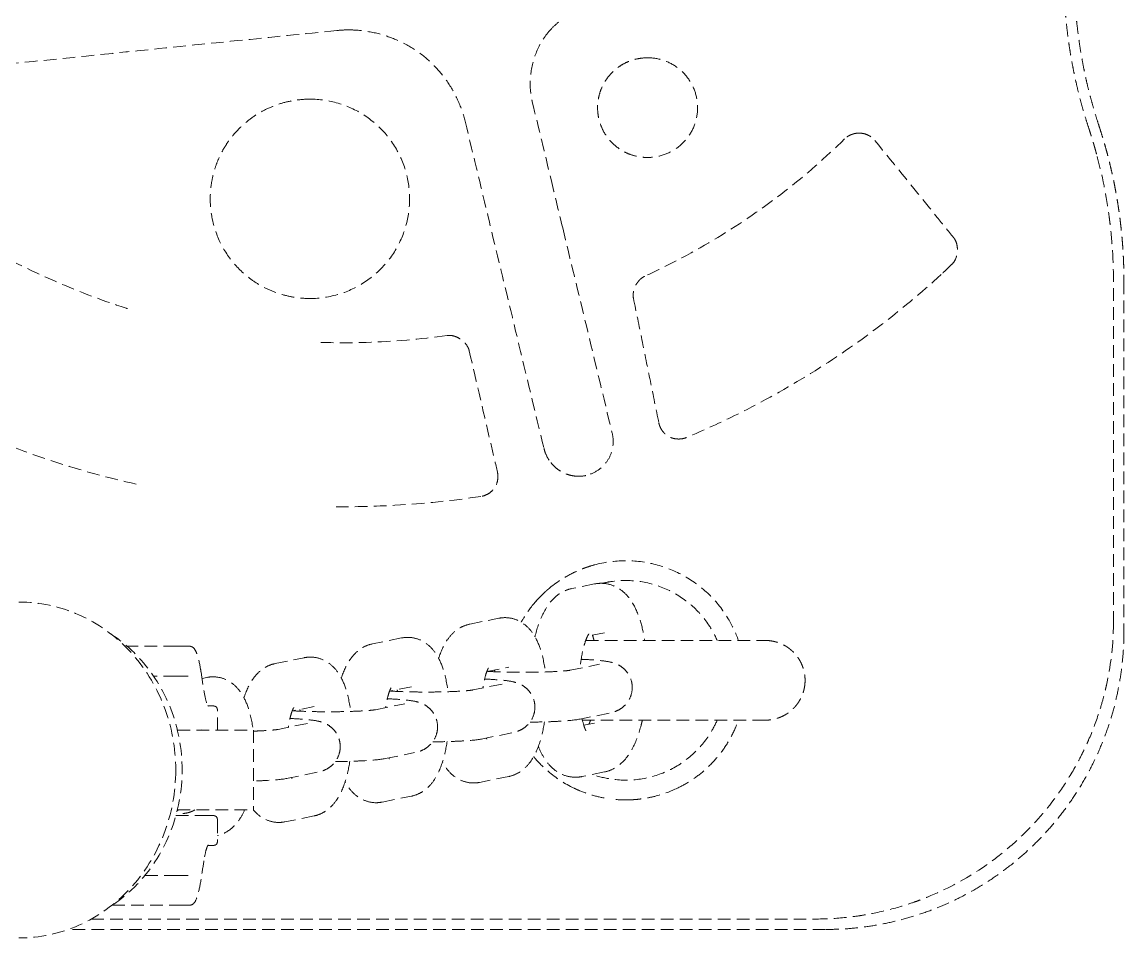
# Model space of a CAD drawing. Header units: millimetres. Extents: x -4151 to 3726, y -2931 to 1353.
# Drawn here: x 638.2 to 748.8, y -396.7 to -304.8 of the extents above; entities that cross this region are included whole.
import ezdxf

# ---------------------------------------------------------------- set-up
doc = ezdxf.new("R2010")
doc.units = ezdxf.units.MM
doc.linetypes.add('HIDDEN', pattern=[1.905, 1.27, -0.635])
doc.layers.add('DIKOM_ОБЪЕКТ', color=7, linetype='Continuous')

msp = doc.modelspace()

# ---------------------------------------------------------------- linework, layer by layer
at = {"layer": 'DIKOM_ОБЪЕКТ', "color": 7, "linetype": 'HIDDEN', "lineweight": 15, "extrusion": (1, -3.44509e-16, -2.22045e-16)}
for p, q in [((722.174, -315.901), (722.224, -315.901)), ((681.05, -336.192), (681.058, -336.192)), ((704.092, -346.593), (704.077, -346.593)), ((694.077, -350.332), (694.074, -350.332)), ((695.66, -361.135), (693.381, -361.597)), ((683.125, -365.171), (686.056, -364.577)), ((676.288, -366.556), (673.358, -367.149)), ((696.653, -366.036), (694.949, -366.381)), ((663.591, -369.128), (666.521, -368.535)), ((693.209, -369.793), (696.139, -369.199)), ((656.168, -369.985), (656.455, -371.825)), ((684.845, -369.924), (687.048, -369.478)), ((656.754, -370.513), (656.266, -370.612)), ((677.281, -371.456), (675.078, -371.903)), ((686.372, -371.178), (683.442, -371.772)), ((667.514, -373.435), (665.311, -373.881)), ((673.675, -373.75), (676.605, -373.157)), ((657.818, -375.805), (657.818, -373.875)), ((697.132, -374.1), (694.202, -374.693)), ((656.179, -375.731), (656.179, -375.731)), ((661.435, -375.805), (661.435, -383.805)), ((666.838, -375.135), (663.908, -375.729)), ((694.577, -375.32), (695.66, -375.101)), ((687.365, -376.078), (684.435, -376.672)), ((674.668, -378.651), (677.598, -378.057)), ((667.831, -380.036), (664.901, -380.629)), ((696.653, -380.001), (694.374, -380.463)), ((687.048, -380.451), (684.118, -381.044)), ((674.351, -383.023), (677.281, -382.43)), ((667.514, -384.408), (664.584, -385.002)), ((657.818, -384.875), (657.818, -386.875))]:
    msp.add_line(p, q, dxfattribs=at)
at = {"layer": 'DIKOM_ОБЪЕКТ', "color": 7, "linetype": 'HIDDEN', "lineweight": 15}
for points, weights in [([(745.267, -315.466), (742.675, -307.61), (742.058, -299.361), (743.452, -291.207)], [1, 0.980244208301, 0.980244208301, 1]), ([(744.486, -291.383), (743.12, -299.368), (743.724, -307.445), (746.262, -315.138)], [1, 0.980244208265, 0.980244208265, 1]), ([(700.983, -308.345), (700.983, -308.345), (700.983, -308.345), (700.983, -308.345)], [1.17033998653, 1.17033904795, 1.17033810938, 1.17033717081]), ([(746.033, -318.021), (745.801, -317.162), (745.545, -316.31), (745.267, -315.466)], [1, 0.999752785292, 0.999752785292, 1]), ([(746.262, -315.138), (747.934, -320.204), (748.78, -325.47), (748.78, -330.805)], [1, 0.991553580894, 0.991553580894, 1]), ([(700.983, -318.345), (700.983, -318.345), (700.983, -318.345), (700.983, -318.345)], [1.17033833792, 1.17033888746, 1.17033943699, 1.17033998653]), ([(748.78, -365.846), (748.78, -383.405), (736.381, -395.805), (718.821, -395.805)], [1, 0.805383013468, 0.805383013468, 1]), ([(712.78, -366.805), (715.103, -366.805), (716.78, -368.441), (716.78, -370.805)], [1, 0.795072818089, 0.781544512058, 0.959415081909]), ([(716.78, -370.805), (716.78, -373.168), (715.103, -374.805), (712.78, -374.805)], [0.959415081909, 0.781544512058, 0.795072818089, 1]), ([(657.633, -383.805), (660.017, -383.805), (661.435, -383.805), (661.435, -383.805)], [1, 0.893694507237, 0.827613975223, 0.801758403959])]:
    msp.add_rational_spline(points, weights, degree=3, dxfattribs=at)
for points, degree in [([(692.054, -304.756), (691.785, -304.978), (691.529, -305.218), (691.291, -305.473)], 3), ([(670.966, -305.546), (670.579, -305.546), (670.191, -305.565), (669.805, -305.605)], 3), ([(700.96, -308.345), (700.689, -308.345), (700.169, -308.388), (699.404, -308.571), (698.667, -308.875), (697.995, -309.292), (697.399, -309.807), (696.888, -310.405), (696.477, -311.079), (696.178, -311.814), (696, -312.579), (695.939, -313.362), (696.005, -314.148), (696.19, -314.912), (696.491, -315.638), (696.901, -316.301), (697.412, -316.896), (698.008, -317.406), (698.677, -317.817), (699.409, -318.119), (700.172, -318.301), (700.69, -318.345), (700.96, -318.345)], 3), ([(700.983, -308.345), (700.975, -308.345), (700.968, -308.345), (700.96, -308.345)], 3), ([(700.972, -308.345), (700.972, -308.345), (700.972, -308.345), (700.972, -308.345)], 3), ([(689.411, -312.765), (690.038, -315.365), (690.664, -317.965), (691.291, -320.565)], 3), ([(682.67, -314.715), (683.534, -318.283), (685.258, -325.476), (687.898, -336.418), (689.682, -343.818), (690.58, -347.545)], 3), ([(722.233, -315.902), (722.221, -315.902), (722.21, -315.901), (722.199, -315.901)], 3), ([(720.75, -316.485), (718.862, -318.342), (714.859, -321.841), (708.122, -326.49), (703.234, -329.09), (700.68, -330.265)], 3), ([(700.96, -318.345), (700.968, -318.345), (700.975, -318.345), (700.983, -318.345)], 3), ([(700.972, -318.345), (700.972, -318.345), (700.972, -318.345), (700.972, -318.345)], 3), ([(691.291, -320.565), (691.68, -322.175), (692.069, -323.785), (692.457, -325.395)], 3), ([(731.519, -329.065), (731.161, -329.408), (730.801, -329.75), (730.436, -330.087)], 3), ([(731.519, -329.065), (731.519, -329.065), (731.519, -329.065), (731.519, -329.065)], 3), ([(700.68, -330.265), (700.581, -330.31), (700.399, -330.421), (700.156, -330.639), (699.942, -330.903), (699.767, -331.197), (699.636, -331.509), (699.552, -331.833), (699.52, -332.157), (699.538, -332.368), (699.56, -332.475)], 3), ([(747.728, -365.124), (747.728, -330.805)], 1), ([(748.78, -330.805), (748.78, -365.846)], 1), ([(699.56, -332.475), (699.841, -333.855), (700.404, -336.622), (701.254, -340.796), (701.824, -343.593), (702.11, -344.995)], 3), ([(681.05, -336.192), (680.987, -336.192), (680.924, -336.196), (680.86, -336.205)], 3), ([(681.101, -336.193), (681.085, -336.192), (681.069, -336.192), (681.054, -336.192)], 3), ([(683.071, -337.737), (683.071, -337.737), (683.071, -337.737), (683.071, -337.737)], 3), ([(683.078, -337.735), (683.078, -337.735), (683.078, -337.735), (683.078, -337.735)], 3), ([(704.104, -346.593), (704.105, -346.593), (704.106, -346.593), (704.106, -346.593)], 3), ([(690.58, -347.545), (690.642, -347.8), (690.821, -348.293), (691.107, -348.753), (691.28, -348.972)], 3), ([(694.796, -350.255), (694.562, -350.307), (694.32, -350.332), (694.08, -350.332)], 3), ([(648.78, -350.917), (648.78, -350.917), (648.78, -350.917), (648.78, -350.917)], 3), ([(695.66, -361.135), (695.896, -361.087), (696.141, -361.065), (696.384, -361.071)], 3), ([(686.056, -364.577), (686.28, -364.532), (686.513, -364.511), (686.744, -364.516)], 3), ([(747.722, -365.551), (747.726, -365.409), (747.728, -365.266), (747.728, -365.124)], 3), ([(676.288, -366.556), (676.513, -366.51), (676.746, -366.489), (676.977, -366.495)], 3), ([(654.889, -367.375), (654.481, -367.375), (654.073, -367.375), (653.664, -367.375)], 3), ([(666.521, -368.535), (666.746, -368.489), (666.979, -368.468), (667.21, -368.474)], 3), ([(696.139, -369.199), (696.141, -369.199), (696.141, -369.199), (696.141, -369.199)], 3), ([(654.889, -370.375), (653.664, -370.375)], 1), ([(685.65, -369.944), (685.639, -369.883), (685.627, -369.825), (685.614, -369.768)], 3), ([(656.754, -370.513), (656.979, -370.468), (657.212, -370.447), (657.443, -370.452)], 3), ([(686.372, -371.178), (686.374, -371.178), (686.374, -371.178), (686.374, -371.178)], 3), ([(675.883, -371.923), (675.872, -371.862), (675.86, -371.803), (675.847, -371.747)], 3), ([(656.768, -373.375), (656.768, -373.375), (656.768, -373.375), (656.768, -373.375)], 3), ([(657.279, -373.375), (657.135, -373.375), (656.992, -373.375), (656.849, -373.375)], 3), ([(657.318, -373.375), (657.318, -373.375), (657.305, -373.375), (657.279, -373.375)], 3), ([(666.116, -373.901), (666.105, -373.841), (666.092, -373.782), (666.08, -373.726)], 3), ([(676.605, -373.157), (676.607, -373.156), (676.607, -373.156), (676.607, -373.156)], 3), ([(653.795, -375.805), (655.075, -375.805), (656.354, -375.805), (657.633, -375.805)], 3), ([(666.838, -375.135), (666.84, -375.135), (666.84, -375.135), (666.84, -375.135)], 3), ([(689.544, -378.465), (689.615, -378.552), (689.688, -378.637), (689.762, -378.721)], 3), ([(684.118, -381.044), (683.893, -381.09), (683.661, -381.111), (683.43, -381.105)], 3), ([(694.374, -380.463), (694.137, -380.511), (693.892, -380.533), (693.649, -380.527)], 3), ([(703.976, -381.621), (703.296, -381.948), (702.581, -382.212), (701.852, -382.405)], 3), ([(674.351, -383.023), (674.126, -383.069), (673.894, -383.09), (673.663, -383.084)], 3), ([(699.074, -382.801), (698.455, -382.816), (697.832, -382.783), (697.217, -382.702)], 3), ([(653.648, -384.375), (656.622, -384.375)], 1), ([(653.795, -383.805), (657.633, -383.805)], 1), ([(656.622, -384.375), (657.279, -384.375)], 1), ([(664.584, -385.002), (664.359, -385.047), (664.127, -385.068), (663.896, -385.063)], 3), ([(656.849, -387.375), (656.992, -387.375), (657.135, -387.375), (657.279, -387.375)], 3), ([(657.279, -387.375), (657.305, -387.375), (657.318, -387.375), (657.318, -387.375)], 3), ([(656.455, -388.924), (656.36, -389.538), (656.264, -390.151), (656.168, -390.765)], 3), ([(653.664, -390.375), (654.889, -390.375)], 1), ([(653.664, -393.375), (654.073, -393.375), (654.481, -393.375), (654.889, -393.375)], 3), ([(718.821, -395.805), (642.832, -395.805)], 1), ([(645.152, -394.756), (717.773, -394.756)], 1)]:
    msp.add_open_spline(points, degree=degree, dxfattribs=at)
for points, knots in [([(669.805, -305.605), (666.49, -305.943), (663.174, -306.28), (656.009, -307.01), (652.161, -307.402), (648.313, -307.793)], [0, 0, 0, 0, 10.000085, 10.000085, 21.6046985, 21.6046985, 21.6046985, 21.6046985]), ([(670.995, -305.546), (671.312, -305.547), (672.34, -305.592), (674.075, -305.891), (676.109, -306.619), (677.983, -307.694), (679.618, -309.104), (680.978, -310.777), (682.034, -312.669), (682.5, -314.014), (682.67, -314.715)], [0.069507, 0.069507, 0.069507, 0.069507, 0.125, 0.25, 0.375, 0.5, 0.625, 0.75, 0.875, 1, 1, 1, 1]), ([(691.291, -305.473), (690.716, -306.092), (690.241, -306.819), (689.577, -308.328), (689.362, -309.12), (689.157, -310.773), (689.182, -311.657), (689.37, -312.59), (689.39, -312.677), (689.411, -312.765)], [0, 0, 0, 0, 2.5353158, 2.5353158, 4.9468865, 4.9468865, 7.5318437, 7.5318437, 7.8015185, 7.8015185, 7.8015185, 7.8015185]), ([(606.28, -312.072), (613.335, -311.353), (627.448, -309.916), (641.618, -308.475), (648.728, -307.751), (648.78, -307.746)], [0, 0, 0, 0, 0.33333333, 0.66666667, 0.66911805, 0.66911805, 0.66911805, 0.66911805]), ([(700.983, -308.345), (701.525, -308.345), (702.074, -308.436), (703.099, -308.779), (703.588, -309.037), (704.434, -309.682), (704.808, -310.071), (705.416, -310.946), (705.652, -311.448), (705.944, -312.47), (706.011, -313.002), (705.972, -314.055), (705.866, -314.589), (705.496, -315.587), (705.225, -316.063), (704.56, -316.884), (704.164, -317.244), (703.277, -317.823), (702.772, -318.045), (701.84, -318.288), (701.41, -318.345), (700.983, -318.345)], [0, 0, 0, 0, 1.6298388, 1.6298388, 3.2475589, 3.2475589, 4.8275572, 4.8275572, 6.4476162, 6.4476162, 8.0169328, 8.0169328, 9.6094154, 9.6094154, 11.2122473, 11.2122473, 12.7811572, 12.7811572, 14.3953487, 14.3953487, 15.6776538, 15.6776538, 15.6776538, 15.6776538]), ([(667.09, -312.495), (666.602, -312.495), (665.638, -312.567), (664.201, -312.885), (662.848, -313.397), (661.602, -314.09), (660.416, -314.996), (659.473, -315.969), (658.764, -316.926), (658.273, -317.734), (657.828, -318.668), (657.467, -319.702), (657.209, -320.826), (657.075, -322.024), (657.095, -323.298), (657.349, -325.029), (658.106, -327.18), (659.441, -329.047), (660.771, -330.285), (661.885, -331.072), (663.097, -331.698), (664.394, -332.154), (665.727, -332.429), (666.626, -332.495), (667.09, -332.495)], [0, 0, 0, 0, 0.0666667, 0.1333333, 0.2, 0.2666667, 0.3333333, 0.4, 0.4333333, 0.4666667, 0.5, 0.5333333, 0.5666667, 0.6, 0.6333333, 0.6666667, 0.7333333, 0.8, 0.8333333, 0.8666667, 0.9, 0.9333333, 0.9666667, 1, 1, 1, 1]), ([(667.095, -312.495), (668.043, -312.495), (669.001, -312.634), (670.821, -313.164), (671.702, -313.563), (673.287, -314.584), (674.01, -315.21), (675.253, -316.629), (675.782, -317.439), (676.57, -319.153), (676.842, -320.069), (677.126, -321.934), (677.134, -322.902), (676.877, -324.774), (676.619, -325.697), (675.854, -327.424), (675.338, -328.242), (674.115, -329.68), (673.399, -330.315), (671.827, -331.358), (670.951, -331.77), (669.094, -332.339), (668.089, -332.495), (667.095, -332.495)], [0, 0, 0, 0, 2.8462067, 2.8462067, 5.6887769, 5.6887769, 8.5022663, 8.5022663, 11.3473195, 11.3473195, 14.1608129, 14.1608129, 17.006618, 17.006618, 19.8276537, 19.8276537, 22.6721989, 22.6721989, 25.4889622, 25.4889622, 28.3331344, 28.3331344, 31.3176157, 31.3176157, 31.3176157, 31.3176157]), ([(722.174, -315.901), (722.091, -315.901), (721.951, -315.91), (721.759, -315.944), (721.536, -316.002), (721.273, -316.106), (720.992, -316.273), (720.828, -316.408), (720.75, -316.485)], [0.52807305, 0.52807305, 0.52807305, 0.52807305, 0.6, 0.65, 0.7, 0.8, 0.9, 1, 1, 1, 1]), ([(722.186, -315.902), (722.405, -315.899), (722.627, -315.932), (723.034, -316.066), (723.225, -316.161), (723.539, -316.384), (723.671, -316.505), (723.781, -316.641)], [0, 0, 0, 0, 0.6577593, 0.6577593, 1.2861277, 1.2861277, 1.8139942, 1.8139942, 1.8139942, 1.8139942]), ([(648.778, -333.51), (648.736, -333.496), (646.108, -332.652), (640.994, -330.689), (633.728, -326.989), (626.869, -322.555), (622.628, -319.148), (620.59, -317.325)], [0.49795689, 0.49795689, 0.49795689, 0.49795689, 0.5, 0.625, 0.75, 0.875, 1, 1, 1, 1]), ([(723.781, -316.641), (725.869, -319.215), (727.956, -321.786), (730.591, -325.03), (731.14, -325.707), (731.689, -326.384)], [0.0000087, 0.0000087, 0.0000087, 0.0000087, 10.0003805, 10.0003805, 12.637635, 12.637635, 12.637635, 12.637635]), ([(747.728, -330.805), (747.728, -329.732), (747.693, -328.656), (747.587, -327.044), (747.543, -326.506), (747.463, -325.7), (747.42, -325.297), (747.372, -324.895), (747.338, -324.627), (747.321, -324.49), (747.024, -322.247), (746.603, -320.128), (746.033, -318.021)], [0, 0, 0, 0, 0.25, 0.25, 0.375, 0.375, 0.4375, 0.46875, 0.46875, 0.5, 0.5, 1, 1, 1, 1]), ([(692.457, -325.395), (693.239, -328.635), (694.022, -331.876), (695.679, -338.749), (696.55, -342.383), (697.431, -346.015)], [0, 0, 0, 0, 10.0000068, 10.0000068, 21.2123002, 21.2123002, 21.2123002, 21.2123002]), ([(731.689, -326.384), (731.775, -326.49), (731.845, -326.61), (731.962, -326.88), (732.005, -327.034), (732.067, -327.399), (732.074, -327.614), (732.031, -328.083), (731.967, -328.342), (731.775, -328.757), (731.662, -328.928), (731.519, -329.065)], [0.0000055, 0.0000055, 0.0000055, 0.0000055, 0.4082949, 0.4082949, 0.8832733, 0.8832733, 1.5177066, 1.5177066, 2.2960416, 2.2960416, 2.890539, 2.890539, 2.890539, 2.890539]), ([(649.665, -351.12), (646.876, -350.494), (644.113, -349.737), (638.704, -347.971), (636.051, -346.962), (630.882, -344.708), (628.358, -343.461), (623.44, -340.738), (621.04, -339.257), (616.394, -336.077), (614.141, -334.373), (610.957, -331.704), (609.952, -330.821), (608.969, -329.914)], [0, 0, 0, 0, 8.5752603, 8.5752603, 17.0695685, 17.0695685, 25.4964186, 25.4964186, 33.9369183, 33.9369183, 42.3927166, 42.3927166, 46.4043602, 46.4043602, 46.4043602, 46.4043602]), ([(730.436, -330.087), (728.43, -331.933), (726.331, -333.684), (721.961, -336.996), (719.684, -338.559), (714.968, -341.483), (712.524, -342.845), (708.331, -344.928), (706.614, -345.714), (704.872, -346.444)], [0, 0, 0, 0, 8.264618, 8.264618, 16.6039648, 16.6039648, 25.0321885, 25.0321885, 30.717702, 30.717702, 30.717702, 30.717702]), ([(680.86, -336.205), (678.161, -336.578), (673.743, -336.962), (669.293, -336.948), (667.566, -336.878)], [0, 0, 0, 0, 0.125, 0.20448181, 0.20448181, 0.20448181, 0.20448181]), ([(680.977, -336.194), (681.128, -336.186), (681.282, -336.202), (681.6, -336.273), (681.765, -336.335), (682.129, -336.516), (682.324, -336.65), (682.694, -336.988), (682.867, -337.208), (683.024, -337.542), (683.056, -337.638), (683.076, -337.735)], [0, 0, 0, 0, 0.455071, 0.455071, 0.9776522, 0.9776522, 1.673661, 1.673661, 2.4817163, 2.4817163, 2.7803524, 2.7803524, 2.7803524, 2.7803524]), ([(683.079, -337.735), (683.832, -340.982), (684.587, -344.228), (685.532, -348.288), (685.721, -349.101), (685.91, -349.915)], [0, 0, 0, 0, 10.0000023, 10.0000023, 12.5050322, 12.5050322, 12.5050322, 12.5050322]), ([(697.431, -346.015), (697.511, -346.345), (697.539, -346.692), (697.497, -347.397), (697.419, -347.763), (697.152, -348.466), (696.949, -348.807), (696.467, -349.37), (696.191, -349.606), (695.556, -350.007), (695.182, -350.168), (694.796, -350.255)], [0, 0, 0, 0, 1.0199867, 1.0199867, 2.1186807, 2.1186807, 3.2756754, 3.2756754, 4.3420864, 4.3420864, 5.5294768, 5.5294768, 5.5294768, 5.5294768]), ([(702.11, -344.995), (702.133, -345.108), (702.198, -345.321), (702.352, -345.63), (702.532, -345.876), (702.703, -346.055), (702.885, -346.214), (703.141, -346.382), (703.424, -346.495), (703.654, -346.553), (703.855, -346.585), (703.996, -346.593), (704.077, -346.593)], [0, 0, 0, 0, 0.1, 0.2, 0.3, 0.35, 0.4, 0.5, 0.6, 0.65, 0.7, 0.76920989, 0.76920989, 0.76920989, 0.76920989]), ([(704.872, -346.444), (704.699, -346.516), (704.514, -346.561), (704.255, -346.589), (704.18, -346.593), (704.106, -346.593)], [0, 0, 0, 0, 0.56061221, 0.56061221, 0.78318044, 0.78318044, 0.78318044, 0.78318044]), ([(691.28, -348.972), (691.39, -349.111), (691.621, -349.364), (692.012, -349.688), (692.447, -349.951), (692.909, -350.146), (693.385, -350.274), (693.778, -350.325), (694.005, -350.332), (694.074, -350.332)], [0, 0, 0, 0, 0.125, 0.25, 0.375, 0.5, 0.625, 0.75, 0.80597052, 0.80597052, 0.80597052, 0.80597052]), ([(685.91, -349.915), (685.954, -350.103), (685.968, -350.3), (685.941, -350.703), (685.895, -350.913), (685.739, -351.316), (685.621, -351.513), (685.341, -351.834), (685.182, -351.969), (684.823, -352.19), (684.617, -352.277), (684.356, -352.338), (684.308, -352.347), (684.259, -352.355)], [0, 0, 0, 0, 0.5805674, 0.5805674, 1.2110024, 1.2110024, 1.8778126, 1.8778126, 2.4898734, 2.4898734, 3.1434665, 3.1434665, 3.2915748, 3.2915748, 3.2915748, 3.2915748]), ([(684.259, -352.355), (681.399, -352.782), (678.516, -353.078), (673.666, -353.351), (671.698, -353.401), (669.731, -353.39)], [0, 0, 0, 0, 8.6782569, 8.6782569, 14.5791134, 14.5791134, 14.5791134, 14.5791134]), ([(695.627, -359.226), (695.402, -359.288), (695.178, -359.355), (694.824, -359.475), (694.625, -359.546), (694.395, -359.634), (694.281, -359.68), (694.224, -359.703), (694.196, -359.715), (694.183, -359.72), (694.175, -359.723), (694.169, -359.726), (694.028, -359.785), (693.828, -359.87), (693.568, -359.996), (693.561, -359.999), (693.554, -360.003)], [0.817821307, 0.817821307, 0.817821307, 0.817821307, 0.84375, 0.84375, 0.859375, 0.8671875, 0.87109375, 0.873046875, 0.874023437, 0.874511719, 0.874511719, 0.875, 0.875, 0.90625, 0.90625, 0.907147574, 0.907147574, 0.907147574, 0.907147574]), ([(695.627, -359.226), (696.63, -358.953), (697.678, -358.81), (699.751, -358.799), (700.793, -358.93), (702.794, -359.449), (703.769, -359.842), (705.57, -360.856), (706.411, -361.486), (707.892, -362.928), (708.544, -363.752), (709.484, -365.322), (709.827, -366.051), (710.094, -366.805)], [0, 0, 0, 0, 3.1183506, 3.1183506, 6.2186914, 6.2186914, 9.3192408, 9.3192408, 12.4197877, 12.4197877, 15.5203347, 15.5203347, 17.9103756, 17.9103756, 17.9103756, 17.9103756]), ([(689.762, -362.888), (690.448, -362.107), (691.242, -361.41), (692.568, -360.522), (693.053, -360.245), (693.554, -360.003)], [0, 0, 0, 0, 3.1183294, 3.1183294, 4.7863901, 4.7863901, 4.7863901, 4.7863901]), ([(691.244, -361.473), (691.173, -361.524), (691.116, -361.571), (691.02, -361.652), (690.969, -361.695), (690.905, -361.751), (690.872, -361.78), (690.857, -361.792), (690.848, -361.801), (690.844, -361.804), (690.744, -361.892), (690.667, -361.963), (690.576, -362.048), (690.549, -362.073), (690.515, -362.105), (690.499, -362.12), (690.483, -362.135), (690.476, -362.142), (690.473, -362.145), (690.471, -362.147), (690.471, -362.147), (690.218, -362.39), (689.982, -362.637), (689.762, -362.888)], [0, 0, 0, 0, 0.125, 0.125, 0.1875, 0.21875, 0.234375, 0.2421875, 0.2421875, 0.25, 0.25, 0.375, 0.375, 0.4375, 0.4375, 0.46875, 0.484375, 0.4921875, 0.4960938, 0.4960938, 0.5, 0.5, 1, 1, 1, 1]), ([(696.384, -361.071), (696.804, -361.081), (697.225, -361.177), (697.983, -361.502), (698.325, -361.733), (698.958, -362.308), (699.235, -362.667), (699.802, -363.598), (700.055, -364.211), (700.439, -365.473), (700.583, -366.121), (700.69, -366.805)], [0, 0, 0, 0, 1.5115909, 1.5115909, 3.0408611, 3.0408611, 4.8494957, 4.8494957, 7.4385278, 7.4385278, 9.7062734, 9.7062734, 9.7062734, 9.7062734]), ([(696.419, -361.072), (696.706, -361.002), (696.995, -360.945), (698.219, -360.761), (699.183, -360.753), (701.054, -361.005), (701.981, -361.268), (703.707, -362.034), (704.524, -362.546), (705.966, -363.765), (706.606, -364.485), (707.449, -365.755), (707.728, -366.27), (707.961, -366.805)], [13.3025582, 13.3025582, 13.3025582, 13.3025582, 14.1839978, 14.1839978, 17.0169392, 17.0169392, 19.8498805, 19.8498805, 22.6828219, 22.6828219, 25.5157633, 25.5157633, 27.2563117, 27.2563117, 27.2563117, 27.2563117]), ([(689.671, -366.427), (689.683, -366.378), (689.696, -366.329), (689.908, -365.509), (690.154, -364.803), (690.791, -363.504), (691.198, -362.897), (691.98, -362.221), (692.222, -362.053), (692.762, -361.772), (693.066, -361.661), (693.381, -361.597)], [18.4096349, 18.4096349, 18.4096349, 18.4096349, 18.5820864, 18.5820864, 21.3094207, 21.3094207, 24.2449834, 24.2449834, 25.3643707, 25.3643707, 26.5321878, 26.5321878, 26.5321878, 26.5321878]), ([(637.9, -362.955), (639.96, -362.955), (642.015, -363.392), (645.822, -365.082), (647.564, -366.329), (650.478, -369.451), (651.642, -371.317), (653.219, -375.396), (653.628, -377.597), (653.628, -379.805)], [1.5707963, 1.5707963, 1.5707963, 1.5707963, 1.9634954, 1.9634954, 2.3561945, 2.3561945, 2.7488936, 2.7488936, 3.1415927, 3.1415927, 3.1415927, 3.1415927]), ([(689.762, -362.888), (689.281, -363.436), (688.848, -364.032), (688.414, -364.76), (688.353, -364.866), (688.294, -364.972)], [0, 0, 0, 0, 0.25, 0.25, 0.29203387, 0.29203387, 0.29203387, 0.29203387]), ([(686.744, -364.516), (687.123, -364.525), (687.505, -364.608), (688.197, -364.891), (688.514, -365.094), (689.087, -365.593), (689.337, -365.898), (689.834, -366.67), (690.05, -367.162), (690.451, -368.377), (690.612, -369.149), (690.713, -369.968)], [0, 0, 0, 0, 1.2981674, 1.2981674, 2.6069716, 2.6069716, 4.0849127, 4.0849127, 6.1354756, 6.1354756, 8.7659663, 8.7659663, 8.7659663, 8.7659663]), ([(680.012, -368.602), (680.233, -367.918), (680.507, -367.3), (681.079, -366.466), (681.309, -366.194), (681.786, -365.773), (682.016, -365.611), (682.532, -365.339), (682.824, -365.232), (683.125, -365.171)], [16.1746582, 16.1746582, 16.1746582, 16.1746582, 18.7203756, 18.7203756, 20.0677631, 20.0677631, 21.0772783, 21.0772783, 22.1385656, 22.1385656, 22.1385656, 22.1385656]), ([(717.773, -394.756), (718.764, -394.756), (719.742, -394.707), (721.184, -394.566), (721.66, -394.508), (722.367, -394.404), (722.718, -394.348), (723.125, -394.276), (723.328, -394.238), (723.414, -394.222), (723.472, -394.211), (723.5, -394.205), (724.493, -394.011), (725.439, -393.777), (726.826, -393.363), (727.283, -393.214), (727.96, -392.976), (728.296, -392.853), (728.684, -392.703), (728.85, -392.637), (728.96, -392.593), (729.013, -392.572), (730.881, -391.813), (732.608, -390.903), (735.027, -389.316), (735.805, -388.75), (737.298, -387.549), (738.012, -386.916), (740.059, -384.92), (741.304, -383.451), (742.952, -381.072), (743.464, -380.25), (744.173, -378.979), (744.399, -378.549), (744.723, -377.895), (744.882, -377.566), (745.059, -377.178), (745.134, -377.011), (745.183, -376.9), (745.209, -376.842), (745.612, -375.918), (745.953, -375.023), (746.402, -373.647), (746.541, -373.183), (746.733, -372.479), (746.826, -372.125), (746.926, -371.709), (746.974, -371.501), (746.994, -371.411), (747.008, -371.351), (747.015, -371.32), (747.428, -369.454), (747.673, -367.53), (747.722, -365.551)], [-1, -1, -1, -1, -0.9375, -0.9375, -0.90625, -0.90625, -0.890625, -0.8828125, -0.8789062, -0.8769531, -0.8769531, -0.875, -0.875, -0.8125, -0.8125, -0.78125, -0.78125, -0.765625, -0.7578125, -0.7539062, -0.7539062, -0.75, -0.75, -0.625, -0.625, -0.5625, -0.5625, -0.5, -0.5, -0.375, -0.375, -0.3125, -0.3125, -0.28125, -0.28125, -0.265625, -0.2578125, -0.2539062, -0.2539062, -0.25, -0.25, -0.1875, -0.1875, -0.15625, -0.15625, -0.140625, -0.1328125, -0.1289062, -0.1269531, -0.1269531, -0.125, -0.125, 0, 0, 0, 0]), ([(647.1, -366.138), (648.114, -366.8), (649.055, -367.59), (651.279, -369.973), (652.384, -371.745), (653.882, -375.618), (654.27, -377.709), (654.27, -381.901), (653.882, -383.991), (652.384, -387.864), (651.279, -389.636), (649.055, -392.019), (648.114, -392.81), (647.1, -393.471)], [3.6883407, 3.6883407, 3.6883407, 3.6883407, 3.9269908, 3.9269908, 4.3196899, 4.3196899, 4.712389, 4.712389, 5.1050881, 5.1050881, 5.4977871, 5.4977871, 5.7364373, 5.7364373, 5.7364373, 5.7364373]), ([(676.977, -366.495), (677.356, -366.504), (677.738, -366.587), (678.43, -366.87), (678.747, -367.073), (679.32, -367.571), (679.57, -367.877), (680.067, -368.649), (680.283, -369.14), (680.684, -370.356), (680.845, -371.127), (680.946, -371.947)], [0, 0, 0, 0, 1.2981674, 1.2981674, 2.6069716, 2.6069716, 4.0849127, 4.0849127, 6.1354756, 6.1354756, 8.7659663, 8.7659663, 8.7659663, 8.7659663]), ([(695.093, -366.133), (695.093, -366.133), (695.093, -366.133), (695.091, -366.135), (695.062, -366.172), (694.975, -366.325), (694.913, -366.448), (694.771, -366.793), (694.688, -367.034), (694.516, -367.635), (694.429, -368.018), (694.29, -368.793), (694.236, -369.188), (694.194, -369.593)], [2.2504992, 2.2504992, 2.2504992, 2.2504992, 2.2680708, 2.2680708, 3.1231992, 3.1231992, 4.0766516, 4.0766516, 5.2416836, 5.2416836, 6.6483148, 6.6483148, 7.9073357, 7.9073357, 7.9073357, 7.9073357]), ([(694.772, -366.805), (695.456, -366.805), (696.157, -366.805), (697.979, -366.805), (699.123, -366.805), (701.366, -366.805), (702.48, -366.805), (704.601, -366.805), (705.622, -366.805), (707.497, -366.805), (708.364, -366.805), (709.886, -366.805), (710.552, -366.805), (711.321, -366.805), (711.529, -366.805), (712.143, -366.805), (712.449, -366.805), (712.672, -366.805), (712.712, -366.805), (712.766, -366.805), (712.767, -366.805), (712.78, -366.805)], [17.888648, 17.888648, 17.888648, 17.888648, 20.0243797, 20.0243797, 23.406734, 23.406734, 26.7890883, 26.7890883, 30.1714441, 30.1714441, 33.5536666, 33.5536666, 36.9495034, 36.9495034, 38.3966321, 38.3966321, 41.7607457, 41.7607457, 42.8215086, 42.8215086, 43.888484, 43.888484, 43.888484, 43.888484]), ([(695.601, -366.805), (695.596, -366.786), (695.592, -366.768), (695.546, -366.578), (695.501, -366.419), (695.456, -366.278)], [13.49165209, 13.49165209, 13.49165209, 13.49165209, 13.56894315, 13.56894315, 14.30971415, 14.30971415, 14.30971415, 14.30971415]), ([(653.664, -367.375), (653.571, -367.375), (653.31, -367.375), (652.49, -367.375), (651.933, -367.375), (650.605, -367.375), (649.835, -367.375), (648.926, -367.375), (648.833, -367.375), (648.739, -367.375)], [0, 0, 0, 0, 0.25, 0.25, 0.5, 0.5, 0.75, 0.75, 0.77831053, 0.77831053, 0.77831053, 0.77831053]), ([(654.889, -367.375), (654.946, -367.375), (654.997, -367.378), (655.086, -367.389), (655.124, -367.397), (655.209, -367.42), (655.248, -367.437), (655.354, -367.493), (655.404, -367.537), (655.578, -367.727), (655.667, -367.915), (655.887, -368.528), (656.005, -369.03), (656.132, -369.761), (656.15, -369.871), (656.168, -369.985)], [0, 0, 0, 0, 0.2160123, 0.2160123, 0.4534447, 0.4534447, 0.828529, 0.828529, 1.6231022, 1.6231022, 3.8926858, 3.8926858, 7.3077191, 7.3077191, 7.8918417, 7.8918417, 7.8918417, 7.8918417]), ([(670.245, -370.581), (670.466, -369.896), (670.74, -369.279), (671.312, -368.444), (671.542, -368.172), (672.019, -367.752), (672.249, -367.589), (672.765, -367.317), (673.056, -367.211), (673.358, -367.149)], [16.1746582, 16.1746582, 16.1746582, 16.1746582, 18.7203756, 18.7203756, 20.0677631, 20.0677631, 21.0772783, 21.0772783, 22.1385656, 22.1385656, 22.1385656, 22.1385656]), ([(660.478, -372.56), (660.699, -371.875), (660.973, -371.257), (661.545, -370.423), (661.775, -370.151), (662.252, -369.731), (662.482, -369.568), (662.998, -369.296), (663.289, -369.189), (663.591, -369.128)], [16.1746582, 16.1746582, 16.1746582, 16.1746582, 18.7203756, 18.7203756, 20.0677631, 20.0677631, 21.0772783, 21.0772783, 22.1385656, 22.1385656, 22.1385656, 22.1385656]), ([(667.21, -368.474), (667.589, -368.483), (667.971, -368.565), (668.663, -368.848), (668.98, -369.052), (669.553, -369.55), (669.803, -369.856), (670.3, -370.628), (670.516, -371.119), (670.917, -372.335), (671.078, -373.106), (671.179, -373.926)], [0, 0, 0, 0, 1.2981674, 1.2981674, 2.6069716, 2.6069716, 4.0849127, 4.0849127, 6.1354756, 6.1354756, 8.7659663, 8.7659663, 8.7659663, 8.7659663]), ([(694.311, -368.695), (694.389, -368.699), (694.466, -368.702), (695.092, -368.73), (695.592, -368.762), (696.479, -368.843), (696.845, -368.885), (697.349, -368.997), (697.476, -369.029), (697.76, -369.125), (697.921, -369.19), (698.256, -369.373), (698.432, -369.494), (698.755, -369.784), (698.904, -369.957), (699.172, -370.37), (699.283, -370.62), (699.407, -371.088), (699.435, -371.307), (699.435, -371.525)], [10.100789, 10.100789, 10.100789, 10.100789, 10.3686197, 10.3686197, 12.3077637, 12.3077637, 14.4090103, 14.4090103, 15.0721014, 15.0721014, 15.7313417, 15.7313417, 16.406131, 16.406131, 17.100886, 17.100886, 17.9134408, 17.9134408, 18.5732595, 18.5732595, 18.5732595, 18.5732595]), ([(653.664, -370.375), (653.618, -370.375), (653.53, -370.375), (653.272, -370.375), (653.105, -370.375), (652.695, -370.375), (652.455, -370.375), (651.941, -370.375), (651.681, -370.375), (651.4, -370.375)], [0, 0, 0, 0, 0.125, 0.125, 0.25, 0.25, 0.375, 0.375, 0.48327026, 0.48327026, 0.48327026, 0.48327026]), ([(685.005, -369.582), (685.005, -369.582), (684.987, -369.608), (684.933, -369.713), (684.893, -369.801), (684.799, -370.045), (684.744, -370.214), (684.628, -370.638), (684.568, -370.908), (684.497, -371.316), (684.478, -371.439), (684.46, -371.565)], [2.2269829, 2.2269829, 2.2269829, 2.2269829, 2.8235752, 2.8235752, 3.5042893, 3.5042893, 4.3273348, 4.3273348, 5.3240311, 5.3240311, 5.7345929, 5.7345929, 5.7345929, 5.7345929]), ([(684.937, -369.905), (685.029, -369.911), (685.126, -369.917), (685.605, -369.944), (686.039, -369.961), (686.993, -369.989), (687.53, -369.998), (688.621, -370.004), (689.189, -370.001), (690.272, -369.983), (690.799, -369.968), (691.73, -369.928), (692.149, -369.903), (692.634, -369.864), (692.771, -369.85), (692.972, -369.828), (693.046, -369.819), (693.16, -369.802), (693.2, -369.795), (693.209, -369.793)], [6.5197403, 6.5197403, 6.5197403, 6.5197403, 6.9112041, 6.9112041, 8.404379, 8.404379, 10.0225693, 10.0225693, 11.6894959, 11.6894959, 13.3645914, 13.3645914, 15.0119193, 15.0119193, 15.773631, 15.773631, 16.356658, 16.356658, 16.9625386, 16.9625386, 16.9625386, 16.9625386]), ([(657.443, -370.452), (657.822, -370.461), (658.204, -370.544), (658.896, -370.827), (659.213, -371.03), (659.786, -371.529), (660.036, -371.834), (660.533, -372.606), (660.749, -373.098), (661.141, -374.286), (661.298, -375.022), (661.399, -375.805)], [0, 0, 0, 0, 1.2981674, 1.2981674, 2.6069716, 2.6069716, 4.0849127, 4.0849127, 6.1354756, 6.1354756, 8.6588816, 8.6588816, 8.6588816, 8.6588816]), ([(684.623, -370.677), (684.674, -370.68), (684.725, -370.682), (685.325, -370.709), (685.825, -370.741), (686.712, -370.821), (687.078, -370.863), (687.582, -370.976), (687.709, -371.008), (687.993, -371.104), (688.154, -371.169), (688.489, -371.352), (688.665, -371.472), (688.988, -371.762), (689.137, -371.936), (689.405, -372.348), (689.516, -372.598), (689.64, -373.067), (689.668, -373.286), (689.668, -373.503)], [10.1920385, 10.1920385, 10.1920385, 10.1920385, 10.3686197, 10.3686197, 12.3077637, 12.3077637, 14.4090104, 14.4090104, 15.0721014, 15.0721014, 15.7313417, 15.7313417, 16.406131, 16.406131, 17.100886, 17.100886, 17.9134408, 17.9134408, 18.5732595, 18.5732595, 18.5732595, 18.5732595]), ([(699.435, -371.525), (699.435, -371.801), (699.389, -372.08), (699.211, -372.602), (699.077, -372.851), (698.746, -373.282), (698.545, -373.47), (698.143, -373.749), (697.94, -373.85), (697.616, -373.977), (697.484, -374.016), (697.282, -374.068), (697.207, -374.085), (697.132, -374.1)], [0, 0, 0, 0, 0.8376745, 0.8376745, 1.6767939, 1.6767939, 2.5117967, 2.5117967, 3.2801574, 3.2801574, 3.9209226, 3.9209226, 4.3371218, 4.3371218, 4.3371218, 4.3371218]), ([(656.455, -371.825), (656.538, -372.353), (656.629, -372.774), (656.759, -373.187), (656.802, -373.29), (656.861, -373.4), (656.884, -373.425), (656.886, -373.427), (656.886, -373.427), (656.886, -373.427)], [0, 0, 0, 0, 2.8280359, 2.8280359, 4.2176069, 4.2176069, 5.2250613, 5.2250613, 5.2611887, 5.2611887, 5.2611887, 5.2611887]), ([(675.238, -371.561), (675.238, -371.561), (675.22, -371.586), (675.166, -371.692), (675.126, -371.779), (675.032, -372.023), (674.977, -372.193), (674.861, -372.617), (674.801, -372.887), (674.73, -373.295), (674.711, -373.418), (674.693, -373.544)], [2.2269829, 2.2269829, 2.2269829, 2.2269829, 2.8235752, 2.8235752, 3.5042893, 3.5042893, 4.3273348, 4.3273348, 5.3240311, 5.3240311, 5.7345929, 5.7345929, 5.7345929, 5.7345929]), ([(675.17, -371.884), (675.262, -371.89), (675.359, -371.896), (675.838, -371.922), (676.272, -371.94), (677.226, -371.967), (677.763, -371.976), (678.854, -371.983), (679.422, -371.98), (680.505, -371.962), (681.032, -371.947), (681.963, -371.907), (682.382, -371.882), (682.867, -371.842), (683.004, -371.829), (683.205, -371.807), (683.279, -371.797), (683.393, -371.781), (683.433, -371.774), (683.442, -371.772)], [6.5197403, 6.5197403, 6.5197403, 6.5197403, 6.9112041, 6.9112041, 8.404379, 8.404379, 10.0225693, 10.0225693, 11.6894959, 11.6894959, 13.3645914, 13.3645914, 15.0119193, 15.0119193, 15.773631, 15.773631, 16.3566581, 16.3566581, 16.9625386, 16.9625386, 16.9625386, 16.9625386]), ([(657.318, -373.375), (657.348, -373.375), (657.379, -373.376), (657.455, -373.381), (657.5, -373.388), (657.575, -373.408), (657.606, -373.42), (657.668, -373.453), (657.699, -373.478), (657.752, -373.542), (657.772, -373.583), (657.812, -373.705), (657.818, -373.791), (657.818, -373.875)], [0, 0, 0, 0, 0.09261061, 0.09261061, 0.22829216, 0.22829216, 0.32526194, 0.32526194, 0.44063724, 0.44063724, 0.57295756, 0.57295756, 0.82492398, 0.82492398, 0.82492398, 0.82492398]), ([(665.471, -373.539), (665.471, -373.539), (665.453, -373.565), (665.399, -373.671), (665.359, -373.758), (665.265, -374.002), (665.21, -374.171), (665.094, -374.595), (665.034, -374.865), (664.963, -375.273), (664.944, -375.397), (664.926, -375.523)], [2.2269829, 2.2269829, 2.2269829, 2.2269829, 2.8235752, 2.8235752, 3.5042893, 3.5042893, 4.3273348, 4.3273348, 5.3240311, 5.3240311, 5.7345929, 5.7345929, 5.7345929, 5.7345929]), ([(674.856, -372.656), (674.907, -372.658), (674.958, -372.66), (675.558, -372.688), (676.058, -372.72), (676.945, -372.8), (677.311, -372.842), (677.815, -372.954), (677.942, -372.987), (678.226, -373.082), (678.387, -373.148), (678.722, -373.33), (678.898, -373.451), (679.221, -373.741), (679.37, -373.915), (679.638, -374.327), (679.749, -374.577), (679.873, -375.045), (679.901, -375.265), (679.901, -375.482)], [10.1920385, 10.1920385, 10.1920385, 10.1920385, 10.3686197, 10.3686197, 12.3077637, 12.3077637, 14.4090104, 14.4090104, 15.0721014, 15.0721014, 15.7313417, 15.7313417, 16.406131, 16.406131, 17.100886, 17.100886, 17.9134408, 17.9134408, 18.5732595, 18.5732595, 18.5732595, 18.5732595]), ([(689.668, -373.503), (689.668, -373.779), (689.622, -374.059), (689.444, -374.581), (689.31, -374.829), (688.979, -375.26), (688.778, -375.448), (688.376, -375.728), (688.173, -375.829), (687.849, -375.956), (687.716, -375.995), (687.515, -376.046), (687.44, -376.063), (687.365, -376.078)], [0, 0, 0, 0, 0.8376745, 0.8376745, 1.6767939, 1.6767939, 2.5117967, 2.5117967, 3.2801574, 3.2801574, 3.9209226, 3.9209226, 4.3371218, 4.3371218, 4.3371218, 4.3371218]), ([(665.089, -374.635), (665.14, -374.637), (665.191, -374.639), (665.791, -374.666), (666.291, -374.698), (667.178, -374.779), (667.544, -374.821), (668.048, -374.933), (668.175, -374.965), (668.459, -375.061), (668.62, -375.126), (668.955, -375.309), (669.131, -375.43), (669.454, -375.72), (669.603, -375.893), (669.871, -376.306), (669.982, -376.556), (670.106, -377.024), (670.134, -377.243), (670.134, -377.461)], [10.1920385, 10.1920385, 10.1920385, 10.1920385, 10.3686197, 10.3686197, 12.3077637, 12.3077637, 14.4090103, 14.4090103, 15.0721014, 15.0721014, 15.7313417, 15.7313417, 16.406131, 16.406131, 17.100886, 17.100886, 17.9134408, 17.9134408, 18.5732595, 18.5732595, 18.5732595, 18.5732595]), ([(665.403, -373.863), (665.495, -373.869), (665.592, -373.875), (666.07, -373.901), (666.505, -373.919), (667.459, -373.946), (667.996, -373.955), (669.087, -373.961), (669.655, -373.958), (670.737, -373.94), (671.265, -373.925), (672.196, -373.886), (672.615, -373.86), (673.1, -373.821), (673.237, -373.808), (673.438, -373.786), (673.512, -373.776), (673.626, -373.76), (673.666, -373.752), (673.675, -373.75)], [6.5197403, 6.5197403, 6.5197403, 6.5197403, 6.9112041, 6.9112041, 8.404379, 8.404379, 10.0225693, 10.0225693, 11.6894959, 11.6894959, 13.3645914, 13.3645914, 15.0119193, 15.0119193, 15.773631, 15.773631, 16.3566581, 16.3566581, 16.9625386, 16.9625386, 16.9625386, 16.9625386]), ([(694.202, -374.693), (693.625, -374.81), (692.985, -374.862), (691.785, -374.931), (691.406, -374.948), (690.435, -374.981), (689.809, -374.994), (689.179, -374.999)], [0, 0, 0, 0, 3.2194895, 3.2194895, 4.5374055, 4.5374055, 6.4383944, 6.4383944, 6.4383944, 6.4383944]), ([(694.401, -374.653), (694.416, -374.72), (694.43, -374.785), (694.537, -375.224), (694.644, -375.54), (694.765, -375.818), (694.797, -375.88), (694.842, -375.96), (694.856, -375.98), (694.856, -375.98)], [13.2976847, 13.2976847, 13.2976847, 13.2976847, 13.5689432, 13.5689432, 15.189905, 15.189905, 15.8431637, 15.8431637, 16.4632444, 16.4632444, 16.4632444, 16.4632444]), ([(712.78, -374.805), (712.741, -374.805), (712.741, -374.805), (712.587, -374.805), (712.473, -374.805), (712.171, -374.805), (711.982, -374.805), (711.337, -374.805), (710.787, -374.805), (709.471, -374.805), (708.694, -374.805), (706.974, -374.805), (706.019, -374.805), (703.999, -374.805), (702.921, -374.805), (700.72, -374.805), (699.581, -374.805), (697.327, -374.805), (696.195, -374.805), (694.882, -374.805), (694.658, -374.805), (694.435, -374.805)], [0, 0, 0, 0, 1.808426, 1.808426, 3.5870128, 3.5870128, 5.3787715, 5.3787715, 8.7428015, 8.7428015, 12.1253355, 12.1253355, 15.5076883, 15.5076883, 18.8900428, 18.8900428, 22.2723971, 22.2723971, 25.6547514, 25.6547514, 26.3547537, 26.3547537, 26.3547537, 26.3547537]), ([(695.084, -375.218), (695.115, -375.154), (695.149, -375.079), (695.208, -374.936), (695.233, -374.872), (695.258, -374.805)], [3.5589876, 3.5589876, 3.5589876, 3.5589876, 4.07665164, 4.07665164, 4.4370383, 4.4370383, 4.4370383, 4.4370383]), ([(707.961, -374.805), (707.749, -375.291), (707.499, -375.761), (706.705, -377.001), (706.076, -377.73), (704.653, -378.972), (703.845, -379.496), (702.131, -380.29), (701.208, -380.567), (699.341, -380.849), (698.377, -380.856), (696.763, -380.638), (696.09, -380.475), (695.442, -380.247)], [4.1013565, 4.1013565, 4.1013565, 4.1013565, 5.68517, 5.68517, 8.5181152, 8.5181152, 11.3510565, 11.3510565, 14.1839978, 14.1839978, 17.0169392, 17.0169392, 19.0700707, 19.0700707, 19.0700707, 19.0700707]), ([(700.449, -374.805), (700.41, -374.979), (700.369, -375.151), (700.126, -376.089), (699.879, -376.795), (699.242, -378.094), (698.836, -378.702), (698.053, -379.377), (697.811, -379.545), (697.271, -379.827), (696.968, -379.938), (696.653, -380.001)], [17.9890494, 17.9890494, 17.9890494, 17.9890494, 18.5820864, 18.5820864, 21.3094207, 21.3094207, 24.2449834, 24.2449834, 25.3643707, 25.3643707, 26.5321878, 26.5321878, 26.5321878, 26.5321878]), ([(703.976, -381.621), (704.432, -381.402), (704.894, -381.145), (705.804, -380.549), (706.253, -380.211), (707.113, -379.458), (707.525, -379.043), (708.288, -378.15), (708.639, -377.671), (709.266, -376.669), (709.541, -376.146), (709.892, -375.345), (709.998, -375.076), (710.094, -374.805)], [0.5000004, 0.5000004, 0.5000004, 0.5000004, 0.5625, 0.5625, 0.625, 0.625, 0.6875, 0.6875, 0.75, 0.75, 0.8125, 0.8125, 0.84374222, 0.84374222, 0.84374222, 0.84374222]), ([(657.633, -375.805), (658.457, -375.805), (659.162, -375.805), (660.305, -375.805), (660.738, -375.805), (661.297, -375.805), (661.435, -375.805), (661.435, -375.805)], [4.37558517, 4.37558517, 4.37558517, 4.37558517, 4.61403519, 4.61403519, 4.8524852, 4.8524852, 5.07937575, 5.07937575, 5.07937575, 5.07937575]), ([(661.435, -375.904), (661.618, -375.898), (661.797, -375.891), (662.429, -375.864), (662.848, -375.839), (663.333, -375.8), (663.47, -375.787), (663.67, -375.764), (663.745, -375.755), (663.859, -375.738), (663.899, -375.731), (663.908, -375.729)], [12.7556414, 12.7556414, 12.7556414, 12.7556414, 13.3645914, 13.3645914, 15.0119193, 15.0119193, 15.773631, 15.773631, 16.3566581, 16.3566581, 16.9625386, 16.9625386, 16.9625386, 16.9625386]), ([(679.901, -375.482), (679.901, -375.758), (679.855, -376.038), (679.677, -376.559), (679.543, -376.808), (679.212, -377.239), (679.011, -377.427), (678.609, -377.707), (678.406, -377.807), (678.082, -377.934), (677.949, -377.974), (677.748, -378.025), (677.673, -378.042), (677.598, -378.057)], [0, 0, 0, 0, 0.8376745, 0.8376745, 1.6767939, 1.6767939, 2.5117967, 2.5117967, 3.2801574, 3.2801574, 3.9209226, 3.9209226, 4.3371218, 4.3371218, 4.3371218, 4.3371218]), ([(690.632, -374.973), (690.52, -375.7), (690.363, -376.392), (689.941, -377.702), (689.667, -378.321), (689.095, -379.156), (688.864, -379.428), (688.388, -379.848), (688.158, -380.011), (687.642, -380.283), (687.35, -380.39), (687.048, -380.451)], [13.8542159, 13.8542159, 13.8542159, 13.8542159, 16.169965, 16.169965, 18.7203756, 18.7203756, 20.0677631, 20.0677631, 21.0772783, 21.0772783, 22.1385656, 22.1385656, 22.1385656, 22.1385656]), ([(680.865, -376.952), (680.753, -377.679), (680.596, -378.371), (680.174, -379.68), (679.9, -380.299), (679.328, -381.135), (679.097, -381.407), (678.62, -381.827), (678.39, -381.99), (677.875, -382.262), (677.583, -382.368), (677.281, -382.43)], [13.8542159, 13.8542159, 13.8542159, 13.8542159, 16.169965, 16.169965, 18.7203756, 18.7203756, 20.0677631, 20.0677631, 21.0772783, 21.0772783, 22.1385656, 22.1385656, 22.1385656, 22.1385656]), ([(684.435, -376.672), (683.858, -376.789), (683.218, -376.841), (682.018, -376.91), (681.639, -376.927), (680.668, -376.96), (680.042, -376.973), (679.412, -376.978)], [0, 0, 0, 0, 3.2194895, 3.2194895, 4.5374055, 4.5374055, 6.4383944, 6.4383944, 6.4383944, 6.4383944]), ([(684.787, -376.601), (684.796, -376.622), (684.805, -376.64), (684.825, -376.681), (684.834, -376.696), (684.834, -376.696)], [11.76676678, 11.76676678, 11.76676678, 11.76676678, 11.9928978, 11.9928978, 12.42875811, 12.42875811, 12.42875811, 12.42875811]), ([(670.134, -377.461), (670.134, -377.737), (670.088, -378.016), (669.91, -378.538), (669.776, -378.787), (669.445, -379.218), (669.244, -379.406), (668.842, -379.685), (668.639, -379.786), (668.315, -379.913), (668.182, -379.952), (667.981, -380.004), (667.906, -380.021), (667.831, -380.036)], [0, 0, 0, 0, 0.8376745, 0.8376745, 1.6767939, 1.6767939, 2.5117967, 2.5117967, 3.2801574, 3.2801574, 3.9209226, 3.9209226, 4.3371218, 4.3371218, 4.3371218, 4.3371218]), ([(693.649, -380.527), (693.229, -380.517), (692.808, -380.421), (692.05, -380.096), (691.708, -379.865), (691.076, -379.29), (690.798, -378.932), (690.353, -378.201), (690.174, -377.827), (690.02, -377.429)], [0, 0, 0, 0, 1.5115909, 1.5115909, 3.0408611, 3.0408611, 4.8494957, 4.8494957, 6.491186, 6.491186, 6.491186, 6.491186]), ([(671.098, -378.93), (670.986, -379.658), (670.829, -380.35), (670.407, -381.659), (670.133, -382.278), (669.561, -383.113), (669.33, -383.385), (668.853, -383.806), (668.623, -383.968), (668.108, -384.24), (667.816, -384.347), (667.514, -384.408)], [13.8542159, 13.8542159, 13.8542159, 13.8542159, 16.169965, 16.169965, 18.7203756, 18.7203756, 20.0677631, 20.0677631, 21.0772783, 21.0772783, 22.1385656, 22.1385656, 22.1385656, 22.1385656]), ([(674.668, -378.651), (674.091, -378.768), (673.451, -378.82), (672.251, -378.888), (671.872, -378.905), (670.901, -378.938), (670.275, -378.951), (669.645, -378.957)], [0, 0, 0, 0, 3.2194895, 3.2194895, 4.5374055, 4.5374055, 6.4383944, 6.4383944, 6.4383944, 6.4383944]), ([(675.02, -378.58), (675.029, -378.601), (675.037, -378.619), (675.058, -378.66), (675.067, -378.674), (675.067, -378.674)], [11.76676678, 11.76676678, 11.76676678, 11.76676678, 11.9928978, 11.9928978, 12.4287581, 12.4287581, 12.4287581, 12.4287581]), ([(683.43, -381.105), (683.05, -381.096), (682.669, -381.014), (681.977, -380.731), (681.66, -380.527), (681.087, -380.029), (680.836, -379.723), (680.545, -379.27), (680.467, -379.136), (680.394, -378.998)], [0, 0, 0, 0, 1.2981674, 1.2981674, 2.6069716, 2.6069716, 4.0849127, 4.0849127, 4.6810349, 4.6810349, 4.6810349, 4.6810349]), ([(693.605, -381.631), (692.667, -381.183), (691.781, -380.607), (690.553, -379.559), (690.141, -379.153), (689.762, -378.721)], [0, 0, 0, 0, 3.1183745, 3.1183745, 4.8432617, 4.8432617, 4.8432617, 4.8432617]), ([(653.628, -379.805), (653.628, -382.012), (653.219, -384.213), (651.642, -388.292), (650.478, -390.158), (647.564, -393.28), (645.822, -394.527), (642.015, -396.217), (639.96, -396.655), (637.9, -396.655)], [0, 0, 0, 0, 0.3926991, 0.3926991, 0.7853982, 0.7853982, 1.1780972, 1.1780972, 1.5707963, 1.5707963, 1.5707963, 1.5707963]), ([(664.901, -380.629), (664.324, -380.746), (663.684, -380.798), (662.484, -380.867), (662.105, -380.884), (661.618, -380.901), (661.527, -380.903), (661.435, -380.906)], [0, 0, 0, 0, 3.2194895, 3.2194895, 4.5374055, 4.5374055, 4.834706, 4.834706, 4.834706, 4.834706]), ([(665.253, -380.558), (665.262, -380.579), (665.27, -380.597), (665.291, -380.639), (665.3, -380.653), (665.3, -380.653)], [11.76676678, 11.76676678, 11.76676678, 11.76676678, 11.9928978, 11.9928978, 12.4287581, 12.4287581, 12.4287581, 12.4287581]), ([(673.663, -383.084), (673.283, -383.075), (672.902, -382.992), (672.21, -382.709), (671.893, -382.506), (671.32, -382.008), (671.069, -381.702), (670.777, -381.248), (670.7, -381.114), (670.627, -380.977)], [0, 0, 0, 0, 1.2981674, 1.2981674, 2.6069716, 2.6069716, 4.0849127, 4.0849127, 4.6810349, 4.6810349, 4.6810349, 4.6810349]), ([(693.605, -381.631), (693.686, -381.67), (693.765, -381.707), (693.899, -381.767), (693.983, -381.804), (694.076, -381.844), (694.122, -381.864), (694.142, -381.872), (694.154, -381.877), (694.159, -381.879), (694.684, -382.098), (695.219, -382.278), (696.243, -382.544), (696.728, -382.638), (697.217, -382.702)], [0.09894451, 0.09894451, 0.09894451, 0.09894451, 0.109375, 0.109375, 0.1171875, 0.12109375, 0.12304687, 0.12402344, 0.12402344, 0.125, 0.125, 0.1875, 0.1875, 0.2424076, 0.2424076, 0.2424076, 0.2424076]), ([(699.074, -382.801), (699.079, -382.801), (699.085, -382.801), (699.092, -382.801), (699.096, -382.8), (699.1, -382.8), (699.118, -382.8), (699.268, -382.798), (699.689, -382.771), (699.862, -382.758), (700.169, -382.724), (700.28, -382.711), (700.457, -382.687), (700.549, -382.674), (700.661, -382.656), (700.718, -382.647), (700.747, -382.642), (700.761, -382.64), (700.767, -382.639), (700.772, -382.638), (700.775, -382.638), (701.068, -382.588), (701.429, -382.517), (701.852, -382.405)], [0.31152797, 0.31152797, 0.31152797, 0.31152797, 0.31201172, 0.31225586, 0.31225586, 0.3125, 0.3125, 0.34375, 0.34375, 0.359375, 0.359375, 0.3671875, 0.3671875, 0.37109375, 0.37304687, 0.37402344, 0.37451172, 0.37475586, 0.37487793, 0.37487793, 0.375, 0.375, 0.42660661, 0.42660661, 0.42660661, 0.42660661]), ([(655.548, -383.805), (655.482, -383.844), (655.415, -383.88), (655.25, -383.958), (655.152, -383.997), (654.993, -384.05), (654.929, -384.069), (654.781, -384.106), (654.704, -384.122), (654.564, -384.146), (654.503, -384.154), (654.311, -384.176), (654.192, -384.186), (653.946, -384.202), (653.824, -384.209), (653.691, -384.215)], [2.6018024, 2.6018024, 2.6018024, 2.6018024, 2.8369351, 2.8369351, 3.1725494, 3.1725494, 3.4087345, 3.4087345, 3.7702074, 3.7702074, 4.1746941, 4.1746941, 5.1045016, 5.1045016, 5.8521891, 5.8521891, 5.8521891, 5.8521891]), ([(653.857, -383.863), (653.857, -383.863), (653.857, -383.863), (653.852, -383.862), (653.828, -383.86), (653.789, -383.857), (653.786, -383.857), (653.783, -383.857)], [4.08980243, 4.08980243, 4.08980243, 4.08980243, 4.14206588, 4.14206588, 4.63265108, 4.63265108, 4.67230459, 4.67230459, 4.67230459, 4.67230459]), ([(657.318, -384.375), (657.348, -384.375), (657.379, -384.376), (657.455, -384.381), (657.5, -384.388), (657.575, -384.408), (657.606, -384.42), (657.668, -384.453), (657.699, -384.478), (657.752, -384.542), (657.772, -384.583), (657.812, -384.705), (657.818, -384.791), (657.818, -384.875)], [0, 0, 0, 0, 0.09261061, 0.09261061, 0.22829216, 0.22829216, 0.32526194, 0.32526194, 0.44063724, 0.44063724, 0.57295756, 0.57295756, 0.82492398, 0.82492398, 0.82492398, 0.82492398]), ([(660.541, -383.805), (660.384, -384.16), (660.204, -384.493), (659.794, -385.092), (659.563, -385.364), (659.086, -385.784), (658.856, -385.947), (658.361, -386.208), (658.094, -386.309), (657.818, -386.372)], [17.2741943, 17.2741943, 17.2741943, 17.2741943, 18.7203756, 18.7203756, 20.0677631, 20.0677631, 21.0772783, 21.0772783, 22.0556052, 22.0556052, 22.0556052, 22.0556052]), ([(663.896, -385.063), (663.516, -385.054), (663.135, -384.971), (662.443, -384.688), (662.126, -384.485), (661.697, -384.112), (661.553, -383.962), (661.421, -383.805)], [0, 0, 0, 0, 1.2981674, 1.2981674, 2.6069716, 2.6069716, 3.3811907, 3.3811907, 3.3811907, 3.3811907]), ([(657.818, -386.875), (657.818, -386.955), (657.812, -387.037), (657.776, -387.157), (657.756, -387.2), (657.704, -387.267), (657.672, -387.294), (657.609, -387.329), (657.578, -387.34), (657.504, -387.361), (657.46, -387.367), (657.383, -387.374), (657.35, -387.375), (657.318, -387.375)], [0, 0, 0, 0, 0.24037858, 0.24037858, 0.37736971, 0.37736971, 0.49684648, 0.49684648, 0.59324209, 0.59324209, 0.7270555, 0.7270555, 0.82498714, 0.82498714, 0.82498714, 0.82498714]), ([(656.886, -387.323), (656.886, -387.323), (656.879, -387.33), (656.839, -387.385), (656.787, -387.487), (656.658, -387.87), (656.574, -388.225), (656.483, -388.753), (656.469, -388.837), (656.455, -388.924)], [1.0731063, 1.0731063, 1.0731063, 1.0731063, 1.6217765, 1.6217765, 3.2875298, 3.2875298, 5.8693658, 5.8693658, 6.3356338, 6.3356338, 6.3356338, 6.3356338]), ([(650.547, -390.375), (650.799, -390.375), (651.04, -390.375), (651.6, -390.375), (651.904, -390.375), (652.455, -390.375), (652.695, -390.375), (653.105, -390.375), (653.272, -390.375), (653.53, -390.375), (653.618, -390.375), (653.664, -390.375)], [0.4136881, 0.4136881, 0.4136881, 0.4136881, 0.5, 0.5, 0.625, 0.625, 0.75, 0.75, 0.875, 0.875, 1, 1, 1, 1]), ([(656.168, -390.765), (656.069, -391.397), (655.96, -391.922), (655.719, -392.739), (655.609, -393.026), (655.312, -393.29), (655.235, -393.375), (654.889, -393.375)], [0, 0, 0, 0, 3.2430675, 3.2430675, 6.5564833, 6.5564833, 7.8633916, 7.8633916, 7.8633916, 7.8633916]), ([(647.247, -393.375), (647.846, -393.375), (648.444, -393.375), (649.835, -393.375), (650.605, -393.375), (651.933, -393.375), (652.49, -393.375), (653.31, -393.375), (653.571, -393.375), (653.664, -393.375)], [0.07413539, 0.07413539, 0.07413539, 0.07413539, 0.25, 0.25, 0.5, 0.5, 0.75, 0.75, 1, 1, 1, 1])]:
    msp.add_open_spline(points, degree=3, knots=knots, dxfattribs=at)

doc.saveas('drawing.dxf')
